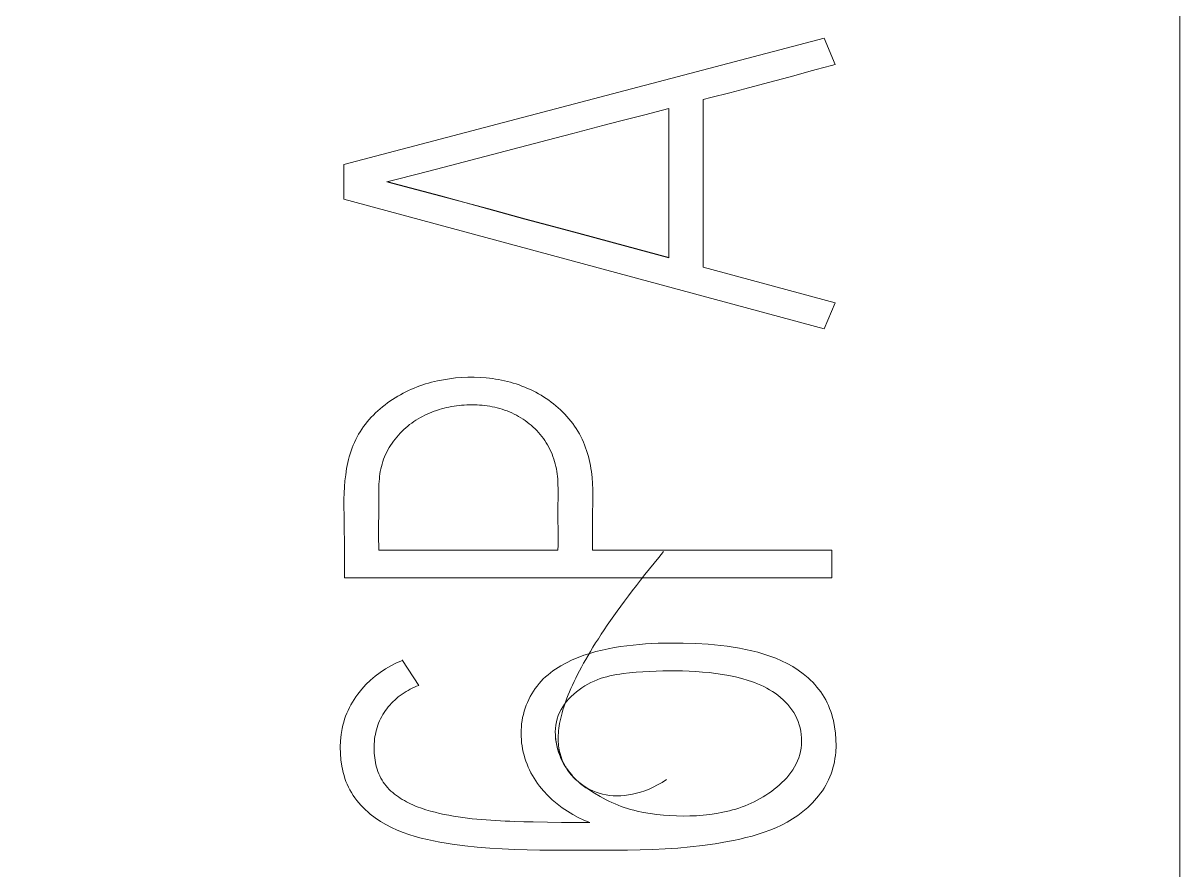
# Model space of a CAD drawing. Header units: millimetres. Extents: x 42356 to 50646, y 31507 to 39566.
# Drawn here: x 47896.203 to 47899.526, y 33826.181 to 33828.613 of the extents above; entities that cross this region are included whole.
import ezdxf

# ---------------------------------------------------------------- set-up
doc = ezdxf.new("R2010")
doc.units = ezdxf.units.MM
doc.set_wipeout_variables(frame=1)
doc.layers.add('000-PI-Oprema', color=30, linetype='Continuous', lineweight=5)

# ---------------------------------------------------------------- blocks, each defined once
blk = doc.blocks.new('6ES7193-6PA00-0AA0')
blk.add_wipeout([(47315.5808, 38480.0409), (47322.5808, 38480.0409), (47322.5808, 38362.9039), (47315.5808, 38362.9039)])
at = {"layer": '000-PI-Oprema'}
for p, q in [((47322.5808, 38362.9039), (47322.5808, 38480.0409)), ((47321.5594, 38434.3025), (47320.1788, 38433.9394)), ((47321.5905, 38434.2261), (47321.5594, 38434.3025)), ((47321.5147, 38434.2063), (47321.5363, 38434.2122)), ((47321.5363, 38434.2122), (47321.5579, 38434.2179)), ((47321.5905, 38434.2261), (47321.5905, 38434.2271)), ((47321.3852, 38434.1709), (47321.4392, 38434.1854)), ((47321.4392, 38434.1854), (47321.4716, 38434.1942)), ((47321.4716, 38434.1942), (47321.5147, 38434.2063)), ((47321.2335, 38434.1318), (47321.2878, 38434.1455)), ((47321.2878, 38434.1455), (47321.3311, 38434.1567)), ((47321.3311, 38434.1567), (47321.3852, 38434.1709)), ((47321.2118, 38434.1264), (47321.2335, 38434.1318)), ((47321.2118, 38433.6448), (47321.2118, 38434.1264)), ((47320.9749, 38434.0644), (47321.0438, 38434.0822)), ((47321.0438, 38434.0822), (47321.1128, 38434.0999)), ((47321.1128, 38434.0999), (47321.1128, 38433.6713)), ((47320.8372, 38434.0283), (47320.9232, 38434.0509)), ((47320.9232, 38434.0509), (47320.9749, 38434.0644)), ((47320.5444, 38433.9517), (47320.7855, 38434.0147)), ((47320.7855, 38434.0147), (47320.8372, 38434.0283)), ((47320.4238, 38433.9206), (47320.5444, 38433.9517)), ((47320.1788, 38433.9394), (47320.1788, 38433.8396)), ((47320.3375, 38433.8985), (47320.4238, 38433.9206)), ((47320.3031, 38433.8895), (47320.3375, 38433.8985)), ((47320.3203, 38433.8858), (47320.3031, 38433.8904)), ((47320.3203, 38433.8849), (47320.3031, 38433.8895)), ((47320.4583, 38433.8492), (47320.3203, 38433.8858)), ((47320.4583, 38433.8483), (47320.3203, 38433.8849)), ((47320.5272, 38433.8306), (47320.4583, 38433.8492)), ((47320.5272, 38433.8297), (47320.4583, 38433.8483)), ((47320.1788, 38433.8396), (47321.5594, 38433.4671)), ((47320.5961, 38433.8118), (47320.5272, 38433.8306)), ((47320.5961, 38433.8109), (47320.5272, 38433.8297)), ((47320.6993, 38433.7836), (47320.5961, 38433.8118)), ((47320.6993, 38433.7827), (47320.5961, 38433.8109)), ((47320.7682, 38433.7649), (47320.6993, 38433.7836)), ((47320.7682, 38433.764), (47320.6993, 38433.7827)), ((47320.8543, 38433.7416), (47320.7682, 38433.7649)), ((47320.8543, 38433.7407), (47320.7682, 38433.764)), ((47320.9922, 38433.7046), (47320.8543, 38433.7416)), ((47320.9922, 38433.7036), (47320.8543, 38433.7407)), ((47321.1128, 38433.6722), (47320.9922, 38433.7046)), ((47321.1128, 38433.6713), (47320.9922, 38433.7036)), ((47321.5905, 38433.542), (47321.2118, 38433.6448)), ((47321.5594, 38433.4671), (47321.5905, 38433.542)), ((47320.1794, 38432.9628), (47320.1794, 38432.9614)), ((47320.2798, 38432.962), (47320.2798, 38432.9634)), ((47320.8934, 38432.8472), (47320.8934, 38432.8486)), ((47320.2798, 38432.8314), (47320.2798, 38432.8328)), ((47320.2798, 38432.8314), (47320.7944, 38432.8314)), ((47320.8934, 38432.8314), (47321.5808, 38432.8314)), ((47321.5808, 38432.8314), (47321.5808, 38432.7519)), ((47321.5808, 38432.7519), (47320.1808, 38432.7519)), ((47320.3478, 38432.5151), (47320.3478, 38432.5164)), ((47320.3478, 38432.5151), (47320.3944, 38432.4434)), ((47320.6884, 38432.3074), (47320.6884, 38432.306)), ((47320.7867, 38432.3072), (47320.7867, 38432.3097)), ((47320.1691, 38432.2644), (47320.1691, 38432.263)), ((47321.5931, 38432.2749), (47321.5931, 38432.2763)), ((47320.6963, 38432.0517), (47320.7234, 38432.051)), ((47320.7234, 38432.051), (47320.7639, 38432.0501)), ((47320.7639, 38432.0501), (47320.8045, 38432.0495)), ((47320.8045, 38432.0495), (47320.8451, 38432.0492)), ((47320.8451, 38432.0492), (47320.8856, 38432.0491))]:
    blk.add_line(p, q, dxfattribs=at)
for points in [[(47321.5579, 38434.2179), (47321.5796, 38434.2234), (47321.5905, 38434.2261)], [(47320.1808, 38432.7519), (47320.181, 38432.8216), (47320.181, 38432.8565), (47320.1806, 38432.8913), (47320.1798, 38432.926), (47320.1794, 38432.9608), (47320.1795, 38432.9783), (47320.18, 38432.9957), (47320.1809, 38433.0133), (47320.1824, 38433.0308), (47320.1845, 38433.0484), (47320.1872, 38433.0658), (47320.1888, 38433.0745), (47320.1906, 38433.0831), (47320.1927, 38433.0916), (47320.1949, 38433.1001), (47320.1974, 38433.1085), (47320.2001, 38433.1168), (47320.203, 38433.1251), (47320.2062, 38433.1332), (47320.2096, 38433.1412), (47320.2133, 38433.1491), (47320.2173, 38433.1568), (47320.2215, 38433.1644), (47320.226, 38433.1719), (47320.2308, 38433.1792), (47320.2358, 38433.1864), (47320.2411, 38433.1934), (47320.2466, 38433.2002), (47320.2523, 38433.2069), (47320.2582, 38433.2135), (47320.2643, 38433.2198), (47320.2706, 38433.226), (47320.2771, 38433.2321), (47320.2837, 38433.2379), (47320.2905, 38433.2436), (47320.2975, 38433.2491), (47320.3045, 38433.2544), (47320.3118, 38433.2596), (47320.3191, 38433.2645), (47320.3265, 38433.2692), (47320.3341, 38433.2738), (47320.3417, 38433.2782), (47320.3495, 38433.2823), (47320.3573, 38433.2863), (47320.3652, 38433.2901), (47320.3732, 38433.2937), (47320.3812, 38433.2971), (47320.3894, 38433.3003), (47320.3976, 38433.3034), (47320.4059, 38433.3062), (47320.4142, 38433.3089), (47320.4226, 38433.3114), (47320.4311, 38433.3138), (47320.4482, 38433.3179), (47320.4654, 38433.3213), (47320.4828, 38433.3241), (47320.5003, 38433.3262), (47320.518, 38433.3277), (47320.5356, 38433.3284), (47320.5533, 38433.3285), (47320.5709, 38433.3279), (47320.5885, 38433.3266), (47320.5973, 38433.3257), (47320.606, 38433.3245), (47320.6147, 38433.3232), (47320.6234, 38433.3218), (47320.632, 38433.3201), (47320.6406, 38433.3182), (47320.6491, 38433.3162), (47320.6576, 38433.3139), (47320.666, 38433.3115), (47320.6744, 38433.3089), (47320.6826, 38433.3061), (47320.6908, 38433.3031), (47320.699, 38433.2998), (47320.707, 38433.2964), (47320.715, 38433.2928), (47320.7228, 38433.289), (47320.7306, 38433.285), (47320.7382, 38433.2808), (47320.7458, 38433.2764), (47320.7532, 38433.2718), (47320.7605, 38433.267), (47320.7677, 38433.2621), (47320.7748, 38433.2569), (47320.7817, 38433.2515), (47320.7885, 38433.2459), (47320.7952, 38433.2402), (47320.8016, 38433.2343), (47320.8079, 38433.2282), (47320.8141, 38433.2219), (47320.82, 38433.2154), (47320.8258, 38433.2088), (47320.8313, 38433.202), (47320.8367, 38433.195), (47320.8418, 38433.1879), (47320.8466, 38433.1806), (47320.8513, 38433.1732), (47320.8557, 38433.1656), (47320.8598, 38433.1579), (47320.8637, 38433.1501), (47320.8673, 38433.1421), (47320.8707, 38433.134), (47320.8738, 38433.1259), (47320.8767, 38433.1176), (47320.8794, 38433.1092), (47320.8818, 38433.1008), (47320.884, 38433.0923), (47320.8859, 38433.0837), (47320.8876, 38433.0751), (47320.8892, 38433.0665), (47320.8904, 38433.0578), (47320.8915, 38433.0492), (47320.8924, 38433.0405), (47320.8936, 38433.0231), (47320.8943, 38433.0057), (47320.8945, 38432.9883), (47320.8943, 38432.9708), (47320.8936, 38432.936), (47320.8933, 38432.9011), (47320.8934, 38432.8662), (47320.8934, 38432.8314)], [(47320.7943, 38432.9482), (47320.7947, 38432.9922), (47320.7947, 38433.0069), (47320.7943, 38433.0215), (47320.794, 38433.0288), (47320.7935, 38433.0361), (47320.7928, 38433.0434), (47320.792, 38433.0506), (47320.791, 38433.0578), (47320.7897, 38433.065), (47320.7882, 38433.0721), (47320.7865, 38433.0793), (47320.7846, 38433.0863), (47320.7824, 38433.0933), (47320.78, 38433.1003), (47320.7773, 38433.1072), (47320.7744, 38433.1139), (47320.7713, 38433.1206), (47320.768, 38433.1272), (47320.7645, 38433.1337), (47320.7607, 38433.14), (47320.7567, 38433.1462), (47320.7525, 38433.1523), (47320.7481, 38433.1582), (47320.7435, 38433.1639), (47320.7387, 38433.1695), (47320.7337, 38433.175), (47320.7285, 38433.1802), (47320.7231, 38433.1853), (47320.7176, 38433.1902), (47320.7119, 38433.1949), (47320.7061, 38433.1995), (47320.7001, 38433.2038), (47320.694, 38433.208), (47320.6878, 38433.2119), (47320.6814, 38433.2157), (47320.6749, 38433.2193), (47320.6684, 38433.2226), (47320.6617, 38433.2258), (47320.6549, 38433.2287), (47320.6481, 38433.2314), (47320.6412, 38433.2339), (47320.6342, 38433.2363), (47320.6272, 38433.2384), (47320.6201, 38433.2403), (47320.6129, 38433.242), (47320.6057, 38433.2435), (47320.5985, 38433.2448), (47320.5912, 38433.246), (47320.5839, 38433.2469), (47320.5765, 38433.2477), (47320.5692, 38433.2483), (47320.5618, 38433.2487), (47320.5544, 38433.249), (47320.5471, 38433.2491), (47320.5397, 38433.249), (47320.5323, 38433.2488), (47320.525, 38433.2484), (47320.5176, 38433.2478), (47320.5103, 38433.2471), (47320.503, 38433.2463), (47320.4958, 38433.2452), (47320.4885, 38433.244), (47320.4813, 38433.2426), (47320.4742, 38433.2411), (47320.467, 38433.2394), (47320.46, 38433.2375), (47320.453, 38433.2354), (47320.446, 38433.2332), (47320.4391, 38433.2307), (47320.4322, 38433.2281), (47320.4254, 38433.2253), (47320.4187, 38433.2224), (47320.4121, 38433.2192), (47320.4055, 38433.2159), (47320.3991, 38433.2124), (47320.3927, 38433.2087), (47320.3864, 38433.2048), (47320.3803, 38433.2007), (47320.3742, 38433.1965), (47320.3683, 38433.1921), (47320.3626, 38433.1875), (47320.3569, 38433.1828), (47320.3514, 38433.1779), (47320.3461, 38433.1728), (47320.3409, 38433.1675), (47320.3359, 38433.162), (47320.331, 38433.1564), (47320.3264, 38433.1507), (47320.3219, 38433.1448), (47320.3176, 38433.1387), (47320.3135, 38433.1325), (47320.3096, 38433.1262), (47320.306, 38433.1197), (47320.3025, 38433.1132), (47320.2993, 38433.1066), (47320.2963, 38433.0998), (47320.2936, 38433.093), (47320.2912, 38433.0861), (47320.289, 38433.0791), (47320.287, 38433.0721), (47320.2854, 38433.065), (47320.284, 38433.0579), (47320.2828, 38433.0507), (47320.2819, 38433.0435), (47320.2812, 38433.0362), (47320.2806, 38433.0289), (47320.2802, 38433.0216), (47320.2798, 38433.007), (47320.2797, 38432.9923), (47320.2797, 38432.9775), (47320.2798, 38432.9481)], [(47320.2798, 38432.9481), (47320.2791, 38432.8898), (47320.2792, 38432.8606), (47320.2794, 38432.846), (47320.2798, 38432.8314)], [(47320.7944, 38432.8314), (47320.7946, 38432.846), (47320.7948, 38432.8606), (47320.7947, 38432.8898), (47320.7944, 38432.919), (47320.7943, 38432.9482)], [(47320.7956, 38432.3064), (47320.7962, 38432.3131), (47320.7969, 38432.32), (47320.7979, 38432.327), (47320.7991, 38432.3342), (47320.8005, 38432.3415), (47320.8021, 38432.3491), (47320.804, 38432.3568), (47320.806, 38432.3647), (47320.8084, 38432.3727), (47320.8109, 38432.381), (47320.8137, 38432.3895), (47320.8168, 38432.3981), (47320.82, 38432.407), (47320.8236, 38432.416), (47320.8274, 38432.4252), (47320.8315, 38432.4347), (47320.8358, 38432.4443), (47320.8404, 38432.4542), (47320.8453, 38432.4643), (47320.8505, 38432.4746), (47320.856, 38432.4851), (47320.8617, 38432.4958), (47320.8677, 38432.5068), (47320.8741, 38432.518), (47320.8807, 38432.5294), (47320.8877, 38432.541), (47320.8949, 38432.5529), (47320.9025, 38432.5651), (47320.9104, 38432.5774), (47320.9186, 38432.5901), (47320.9272, 38432.6029), (47320.9361, 38432.616), (47320.9453, 38432.6294), (47320.9548, 38432.6431), (47320.9648, 38432.6569), (47320.975, 38432.6711), (47320.9856, 38432.6855), (47320.9966, 38432.7002), (47321.0079, 38432.7152), (47321.0196, 38432.7304), (47321.0317, 38432.7459), (47321.0442, 38432.7617), (47321.057, 38432.7778), (47321.0702, 38432.7942), (47321.0838, 38432.8109), (47321.0978, 38432.8278)], [(47320.8856, 38432.0491), (47320.869, 38432.0562), (47320.8528, 38432.064), (47320.837, 38432.0726), (47320.8215, 38432.0819), (47320.8065, 38432.092), (47320.792, 38432.1028), (47320.7781, 38432.1145), (47320.7649, 38432.1269), (47320.7525, 38432.1401), (47320.741, 38432.1542), (47320.7357, 38432.1615), (47320.7305, 38432.169), (47320.7257, 38432.1766), (47320.7211, 38432.1845), (47320.7167, 38432.1925), (47320.7127, 38432.2006), (47320.7089, 38432.2088), (47320.7055, 38432.2172), (47320.7023, 38432.2257), (47320.6994, 38432.2344), (47320.6969, 38432.2431), (47320.6947, 38432.2519), (47320.6928, 38432.2608), (47320.6912, 38432.2697), (47320.69, 38432.2787), (47320.6891, 38432.2878), (47320.6886, 38432.2968), (47320.6884, 38432.3059), (47320.6886, 38432.315), (47320.6891, 38432.324), (47320.69, 38432.3331), (47320.6913, 38432.3421), (47320.6929, 38432.3511), (47320.6949, 38432.36), (47320.6973, 38432.3688), (47320.7, 38432.3775), (47320.7031, 38432.3861), (47320.7065, 38432.3946), (47320.7103, 38432.4029), (47320.7144, 38432.411), (47320.7189, 38432.419), (47320.7237, 38432.4267), (47320.7288, 38432.4342), (47320.7342, 38432.4415), (47320.7399, 38432.4485), (47320.7459, 38432.4552), (47320.7522, 38432.4617), (47320.7588, 38432.4678), (47320.7657, 38432.4738), (47320.7727, 38432.4794), (47320.78, 38432.4848), (47320.7875, 38432.49), (47320.8029, 38432.4996), (47320.8189, 38432.5083), (47320.8353, 38432.5162), (47320.852, 38432.5233), (47320.8689, 38432.5296), (47320.8861, 38432.5352), (47320.9035, 38432.5402), (47320.921, 38432.5446), (47320.9387, 38432.5484), (47320.9564, 38432.5517), (47320.9743, 38432.5546), (47320.9922, 38432.5571), (47321.0101, 38432.5591), (47321.0281, 38432.5609), (47321.046, 38432.5622), (47321.082, 38432.5641), (47321.1181, 38432.5649), (47321.1541, 38432.5647), (47321.1902, 38432.5637), (47321.2262, 38432.5615), (47321.2442, 38432.56), (47321.2621, 38432.5581), (47321.28, 38432.5559), (47321.2978, 38432.5533), (47321.3157, 38432.5502), (47321.3334, 38432.5468), (47321.3511, 38432.5428), (47321.3686, 38432.5384), (47321.386, 38432.5333), (47321.4032, 38432.5276), (47321.4201, 38432.5212), (47321.4367, 38432.514), (47321.4529, 38432.506), (47321.4687, 38432.4971), (47321.484, 38432.4872), (47321.4988, 38432.4764), (47321.5128, 38432.4647), (47321.5195, 38432.4585), (47321.526, 38432.4521), (47321.5322, 38432.4455), (47321.5381, 38432.4386), (47321.5438, 38432.4316), (47321.5492, 38432.4243), (47321.5543, 38432.4169), (47321.559, 38432.4092), (47321.5634, 38432.4014), (47321.5675, 38432.3934), (47321.5712, 38432.3852), (47321.5747, 38432.3768), (47321.5778, 38432.3683), (47321.5806, 38432.3597), (47321.5831, 38432.351), (47321.5854, 38432.3421), (47321.5889, 38432.3242), (47321.5914, 38432.306), (47321.5928, 38432.2877), (47321.593, 38432.2694), (47321.5921, 38432.2511), (47321.5912, 38432.242), (47321.5899, 38432.233), (47321.5883, 38432.224), (47321.5864, 38432.2151), (47321.5842, 38432.2063), (47321.5816, 38432.1977), (47321.5787, 38432.1891), (47321.5754, 38432.1807), (47321.5718, 38432.1724), (47321.5678, 38432.1643), (47321.5635, 38432.1563), (47321.5589, 38432.1485), (47321.554, 38432.1409), (47321.5487, 38432.1335), (47321.5432, 38432.1262), (47321.5374, 38432.1192), (47321.5251, 38432.1056), (47321.5119, 38432.0928), (47321.498, 38432.0809), (47321.4833, 38432.0698), (47321.4682, 38432.0597), (47321.4526, 38432.0504), (47321.4365, 38432.042), (47321.4201, 38432.0344), (47321.4034, 38432.0276), (47321.3864, 38432.0213), (47321.3692, 38432.0157), (47321.3518, 38432.0107), (47321.3343, 38432.006), (47321.3166, 38432.0019), (47321.2989, 38431.998), (47321.2812, 38431.9945), (47321.2456, 38431.9883), (47321.2099, 38431.9833), (47321.1741, 38431.9793), (47321.1383, 38431.9761), (47321.1024, 38431.9738), (47321.0664, 38431.972), (47321.0304, 38431.9709), (47320.9943, 38431.9702), (47320.9583, 38431.9698), (47320.9222, 38431.9696), (47320.8862, 38431.9696), (47320.8501, 38431.9697), (47320.8141, 38431.9698), (47320.7781, 38431.9701), (47320.742, 38431.9705), (47320.706, 38431.9713), (47320.6701, 38431.9723), (47320.6341, 38431.9738), (47320.5982, 38431.9759), (47320.5623, 38431.9787), (47320.5264, 38431.9824), (47320.4906, 38431.9872), (47320.4727, 38431.99), (47320.4548, 38431.9931), (47320.437, 38431.9966), (47320.4191, 38432.0004), (47320.4014, 38432.0047), (47320.3838, 38432.0095), (47320.3664, 38432.0149), (47320.3493, 38432.0209), (47320.3325, 38432.0275), (47320.3161, 38432.035), (47320.3, 38432.0433), (47320.2845, 38432.0525), (47320.2694, 38432.0627), (47320.255, 38432.0738), (47320.248, 38432.0797), (47320.2413, 38432.0859), (47320.2348, 38432.0923), (47320.2285, 38432.0989), (47320.2224, 38432.1058), (47320.2167, 38432.1128), (47320.2112, 38432.1201), (47320.206, 38432.1275), (47320.2012, 38432.1352), (47320.1967, 38432.143), (47320.1926, 38432.151), (47320.1888, 38432.1592), (47320.1854, 38432.1676), (47320.1824, 38432.176), (47320.1797, 38432.1847), (47320.1773, 38432.1934), (47320.1753, 38432.2022), (47320.1735, 38432.2112), (47320.171, 38432.2292), (47320.1695, 38432.2474), (47320.1691, 38432.2657)], [(47320.1691, 38432.2657), (47320.1698, 38432.2839), (47320.1717, 38432.302), (47320.1747, 38432.3199), (47320.1766, 38432.3287), (47320.1789, 38432.3374), (47320.1815, 38432.3461), (47320.1844, 38432.3547), (47320.1877, 38432.3631), (47320.1913, 38432.3714), (47320.1952, 38432.3796), (47320.1994, 38432.3876), (47320.2039, 38432.3955), (47320.2088, 38432.4032), (47320.2139, 38432.4108), (47320.2192, 38432.4182), (47320.2306, 38432.4324), (47320.2428, 38432.4458), (47320.2558, 38432.4583), (47320.2694, 38432.47), (47320.2836, 38432.4807), (47320.2985, 38432.4906), (47320.3141, 38432.4996), (47320.3305, 38432.5077), (47320.3478, 38432.5151)], [(47321.1059, 38432.1726), (47321.0932, 38432.1647), (47321.0806, 38432.1576), (47321.0682, 38432.1513), (47321.0559, 38432.1457), (47321.0437, 38432.1409), (47321.0317, 38432.1367), (47321.0199, 38432.1333), (47321.0083, 38432.1306), (47320.9968, 38432.1285), (47320.9856, 38432.1271), (47320.9745, 38432.1263), (47320.9637, 38432.1261), (47320.9531, 38432.1265), (47320.9427, 38432.1275), (47320.9326, 38432.129), (47320.9227, 38432.1311), (47320.9131, 38432.1338), (47320.9038, 38432.1369), (47320.8947, 38432.1405), (47320.886, 38432.1446), (47320.8775, 38432.1492), (47320.8694, 38432.1542), (47320.8615, 38432.1597), (47320.854, 38432.1655), (47320.8469, 38432.1717), (47320.8401, 38432.1783), (47320.8336, 38432.1853), (47320.8275, 38432.1926), (47320.8218, 38432.2002), (47320.8165, 38432.2081), (47320.8116, 38432.2164), (47320.8071, 38432.2248), (47320.803, 38432.2336), (47320.7993, 38432.2425), (47320.796, 38432.2517), (47320.7932, 38432.2611), (47320.7909, 38432.2707), (47320.7891, 38432.2803), (47320.7877, 38432.2901), (47320.7869, 38432.2999), (47320.7867, 38432.3096), (47320.7871, 38432.3193), (47320.7881, 38432.3289), (47320.7898, 38432.3383), (47320.7921, 38432.3475), (47320.7952, 38432.3565), (47320.7988, 38432.3652), (47320.8031, 38432.3737), (47320.808, 38432.3819), (47320.8134, 38432.3898), (47320.8193, 38432.3974), (47320.8256, 38432.4047), (47320.8324, 38432.4117), (47320.8396, 38432.4184), (47320.8471, 38432.4248), (47320.855, 38432.4308), (47320.8631, 38432.4365), (47320.8715, 38432.4418), (47320.8801, 38432.4468), (47320.8889, 38432.4514), (47320.8979, 38432.4556), (47320.9069, 38432.4593), (47320.916, 38432.4627), (47320.9252, 38432.4657), (47320.9345, 38432.4683), (47320.9437, 38432.4707), (47320.9531, 38432.4727), (47320.9624, 38432.4744), (47320.9719, 38432.4759), (47320.9813, 38432.4772), (47321.0002, 38432.4792), (47321.0192, 38432.4808), (47321.0382, 38432.4822), (47321.0573, 38432.4832), (47321.0763, 38432.4841), (47321.0953, 38432.4847), (47321.1144, 38432.485), (47321.1335, 38432.485), (47321.1525, 38432.4847), (47321.1716, 38432.4841), (47321.1907, 38432.4831), (47321.2098, 38432.4817), (47321.2288, 38432.48), (47321.2478, 38432.4778), (47321.2667, 38432.475), (47321.2855, 38432.4716), (47321.3041, 38432.4676), (47321.3226, 38432.4629), (47321.3409, 38432.4575), (47321.3499, 38432.4544), (47321.3589, 38432.4512), (47321.3678, 38432.4477), (47321.3766, 38432.4439), (47321.3853, 38432.4399), (47321.3939, 38432.4356), (47321.4023, 38432.4309), (47321.4105, 38432.4259), (47321.4185, 38432.4205), (47321.4263, 38432.4148), (47321.4339, 38432.4087), (47321.4411, 38432.4022), (47321.448, 38432.3954), (47321.4545, 38432.3883), (47321.4607, 38432.3809), (47321.4664, 38432.3732), (47321.4717, 38432.3651), (47321.4764, 38432.3568), (47321.4807, 38432.3482), (47321.4844, 38432.3393), (47321.4875, 38432.3302), (47321.49, 38432.3209), (47321.4919, 38432.3114), (47321.4933, 38432.3018), (47321.4941, 38432.2922), (47321.4943, 38432.2825), (47321.4938, 38432.2728), (47321.4928, 38432.2632), (47321.4912, 38432.2537), (47321.489, 38432.2444), (47321.4862, 38432.2352), (47321.4828, 38432.2263), (47321.4788, 38432.2176), (47321.4742, 38432.2092), (47321.4692, 38432.201), (47321.4637, 38432.1931), (47321.4577, 38432.1854), (47321.4514, 38432.178), (47321.4447, 38432.1708), (47321.4377, 38432.1639), (47321.4305, 38432.1573), (47321.423, 38432.1509), (47321.4154, 38432.1448), (47321.4076, 38432.1389), (47321.3997, 38432.1333), (47321.3916, 38432.128), (47321.3834, 38432.1229), (47321.3752, 38432.1181), (47321.3667, 38432.1135), (47321.3582, 38432.1092), (47321.3496, 38432.1051), (47321.3409, 38432.1013), (47321.3321, 38432.0976), (47321.3232, 38432.0943), (47321.3142, 38432.0911), (47321.3052, 38432.0882), (47321.2961, 38432.0855), (47321.2869, 38432.083), (47321.2776, 38432.0808), (47321.2683, 38432.0787), (47321.2496, 38432.0752), (47321.2306, 38432.0724), (47321.2116, 38432.0703), (47321.1925, 38432.0689), (47321.1733, 38432.0682), (47321.1541, 38432.068), (47321.135, 38432.0683), (47321.116, 38432.0692), (47321.097, 38432.0706), (47321.078, 38432.0726), (47321.0591, 38432.0752), (47321.0403, 38432.0784), (47321.0216, 38432.0823), (47321.0123, 38432.0846), (47321.0031, 38432.087), (47320.9939, 38432.0897), (47320.9849, 38432.0927), (47320.9759, 38432.0958), (47320.967, 38432.0992), (47320.9582, 38432.1029), (47320.9495, 38432.1067), (47320.9409, 38432.1108), (47320.9324, 38432.115), (47320.9155, 38432.1241), (47320.8989, 38432.1337), (47320.8826, 38432.144), (47320.8747, 38432.1494), (47320.8669, 38432.155), (47320.8594, 38432.1609), (47320.8521, 38432.167), (47320.8451, 38432.1734), (47320.8384, 38432.1801), (47320.832, 38432.1872), (47320.826, 38432.1946), (47320.8205, 38432.2024), (47320.8154, 38432.2106), (47320.8108, 38432.2192), (47320.8067, 38432.2283), (47320.8032, 38432.2378), (47320.8002, 38432.2479), (47320.799, 38432.2531), (47320.7979, 38432.2584), (47320.797, 38432.2639), (47320.7962, 38432.2696), (47320.7957, 38432.2753), (47320.7953, 38432.2812), (47320.7951, 38432.2873), (47320.7951, 38432.2935), (47320.7952, 38432.2999), (47320.7956, 38432.3064)], [(47320.3944, 38432.4434), (47320.3881, 38432.4408), (47320.3819, 38432.438), (47320.3758, 38432.4351), (47320.3698, 38432.4321), (47320.3638, 38432.4288), (47320.358, 38432.4254), (47320.3522, 38432.4218), (47320.3466, 38432.4181), (47320.3411, 38432.4141), (47320.3357, 38432.41), (47320.3305, 38432.4057), (47320.3254, 38432.4013), (47320.3205, 38432.3966), (47320.3157, 38432.3918), (47320.3112, 38432.3868), (47320.3068, 38432.3816), (47320.3026, 38432.3763), (47320.2986, 38432.3708), (47320.2948, 38432.3652), (47320.2913, 38432.3594), (47320.2879, 38432.3535), (47320.2848, 38432.3475), (47320.2819, 38432.3414), (47320.2792, 38432.3352), (47320.2768, 38432.3288), (47320.2747, 38432.3224), (47320.2727, 38432.3159), (47320.2711, 38432.3094), (47320.2697, 38432.3027), (47320.2685, 38432.2961), (47320.2676, 38432.2894), (47320.2669, 38432.2826), (47320.2665, 38432.2759), (47320.2663, 38432.2691), (47320.2662, 38432.2623), (47320.2663, 38432.2555), (47320.2667, 38432.2488), (47320.2672, 38432.242), (47320.268, 38432.2353), (47320.2689, 38432.2286), (47320.2701, 38432.2219), (47320.2716, 38432.2153), (47320.2732, 38432.2087), (47320.2751, 38432.2022), (47320.2773, 38432.1958), (47320.2798, 38432.1895), (47320.2825, 38432.1833), (47320.2856, 38432.1772), (47320.2889, 38432.1713), (47320.2926, 38432.1656), (47320.2965, 38432.1601), (47320.3007, 38432.1547), (47320.3051, 38432.1496), (47320.3097, 38432.1446), (47320.3146, 38432.1399), (47320.3197, 38432.1354), (47320.3249, 38432.1311), (47320.3303, 38432.127), (47320.3358, 38432.1231), (47320.3414, 38432.1193), (47320.3472, 38432.1157), (47320.353, 38432.1123), (47320.3589, 38432.109), (47320.365, 38432.1059), (47320.371, 38432.1029), (47320.3772, 38432.1001), (47320.3834, 38432.0974), (47320.3897, 38432.0949), (47320.4024, 38432.0902), (47320.4152, 38432.086), (47320.4282, 38432.0821), (47320.4413, 38432.0787), (47320.4544, 38432.0755), (47320.4677, 38432.0727), (47320.4809, 38432.0701), (47320.4942, 38432.0677), (47320.5076, 38432.0656), (47320.521, 38432.0636), (47320.5344, 38432.0619), (47320.5478, 38432.0603), (47320.5613, 38432.059), (47320.5748, 38432.0578), (47320.5883, 38432.0567), (47320.6017, 38432.0558), (47320.6152, 38432.055), (47320.6288, 38432.0543), (47320.6423, 38432.0536), (47320.6558, 38432.0531), (47320.6693, 38432.0526), (47320.6963, 38432.0517)], [(47320.7872, 38432.2973), (47320.787, 38432.2998), (47320.7869, 38432.3023), (47320.7868, 38432.3048)], [(47320.8356, 38432.1844), (47320.834, 38432.1862), (47320.8324, 38432.1881), (47320.8309, 38432.1899), (47320.8293, 38432.1917), (47320.8278, 38432.1936), (47320.8263, 38432.1955), (47320.8249, 38432.1974), (47320.8234, 38432.1994), (47320.822, 38432.2013), (47320.8206, 38432.2033), (47320.8193, 38432.2053), (47320.8179, 38432.2073), (47320.8166, 38432.2093), (47320.8153, 38432.2114), (47320.8141, 38432.2135), (47320.8128, 38432.2155), (47320.8116, 38432.2177), (47320.8105, 38432.2198), (47320.8093, 38432.2219), (47320.8082, 38432.2241), (47320.8071, 38432.2262), (47320.806, 38432.2284), (47320.8049, 38432.2306), (47320.8039, 38432.2329), (47320.8029, 38432.2351), (47320.8019, 38432.2373), (47320.801, 38432.2396), (47320.8001, 38432.2419), (47320.7992, 38432.2442), (47320.7983, 38432.2465), (47320.7975, 38432.2488), (47320.7967, 38432.2511), (47320.7959, 38432.2535), (47320.7952, 38432.2559), (47320.7945, 38432.2582), (47320.7938, 38432.2606), (47320.7931, 38432.263), (47320.7925, 38432.2654), (47320.7919, 38432.2678), (47320.7913, 38432.2703), (47320.7908, 38432.2727), (47320.7903, 38432.2751), (47320.7898, 38432.2776), (47320.7893, 38432.28), (47320.7889, 38432.2825), (47320.7886, 38432.285), (47320.7882, 38432.2874), (47320.7879, 38432.2899), (47320.7876, 38432.2924), (47320.7874, 38432.2949)]]:
    blk.add_lwpolyline(points, dxfattribs=at)

msp = doc.modelspace()

# ---------------------------------------------------------------- block references
at = {"layer": '000-PI-Oprema'}
msp.add_blockref('6ES7193-6PA00-0AA0', (576.9451, -4605.7324), dxfattribs=at)

doc.saveas('drawing.dxf')
